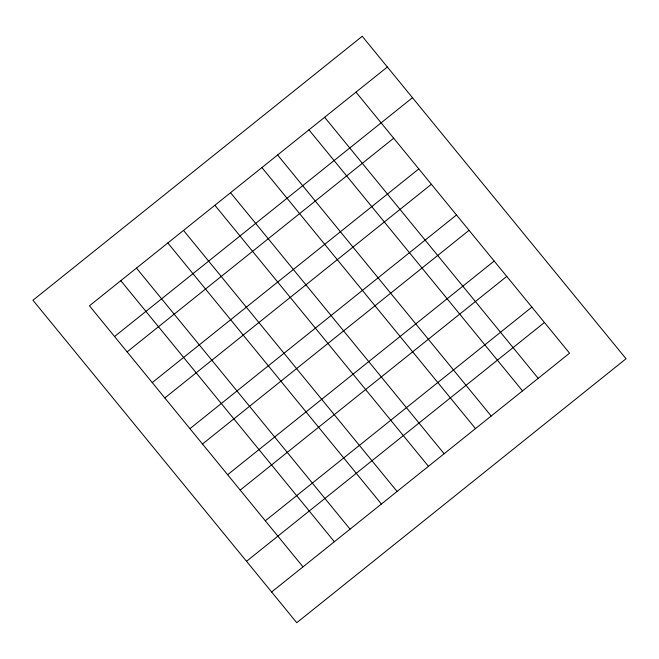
<?xml version="1.0" encoding="UTF-8"?>
<svg xmlns="http://www.w3.org/2000/svg" width="659" height="659" viewBox="0 0 659 659"><rect width="100%" height="100%" fill="white"/><g stroke="black" fill="none" stroke-linecap="round" stroke-linejoin="round"><path stroke-width="0.99" d="M387.36 66.996L89.435 305.817L303 566.864M114.559 336.527L412.485 97.705M127.121 351.881L393.687 138.201M152.245 382.599L418.811 168.91M164.816 397.954L431.373 184.273M189.94 428.663L456.498 214.982M202.502 444.018L469.06 230.337M227.627 474.727L494.184 261.046M240.189 490.09L506.755 276.401M265.313 520.799L531.879 307.119M246.515 561.295L544.441 322.473M271.64 592.004L569.565 353.183L356 92.136M324.64 117.277L538.205 378.324M308.956 129.839L522.521 390.894M277.596 154.98L491.161 416.027M261.92 167.551L475.485 428.597M230.559 192.692L444.125 453.738M214.875 205.262L428.441 466.308M183.515 230.403L397.08 491.449M167.839 242.973L381.404 504.02M136.479 268.106L350.044 529.161M120.795 280.676L334.36 541.723M362.236 36.286L32.95 300.249L296.764 622.714L626.05 358.751L362.236 36.286"/></g></svg>
